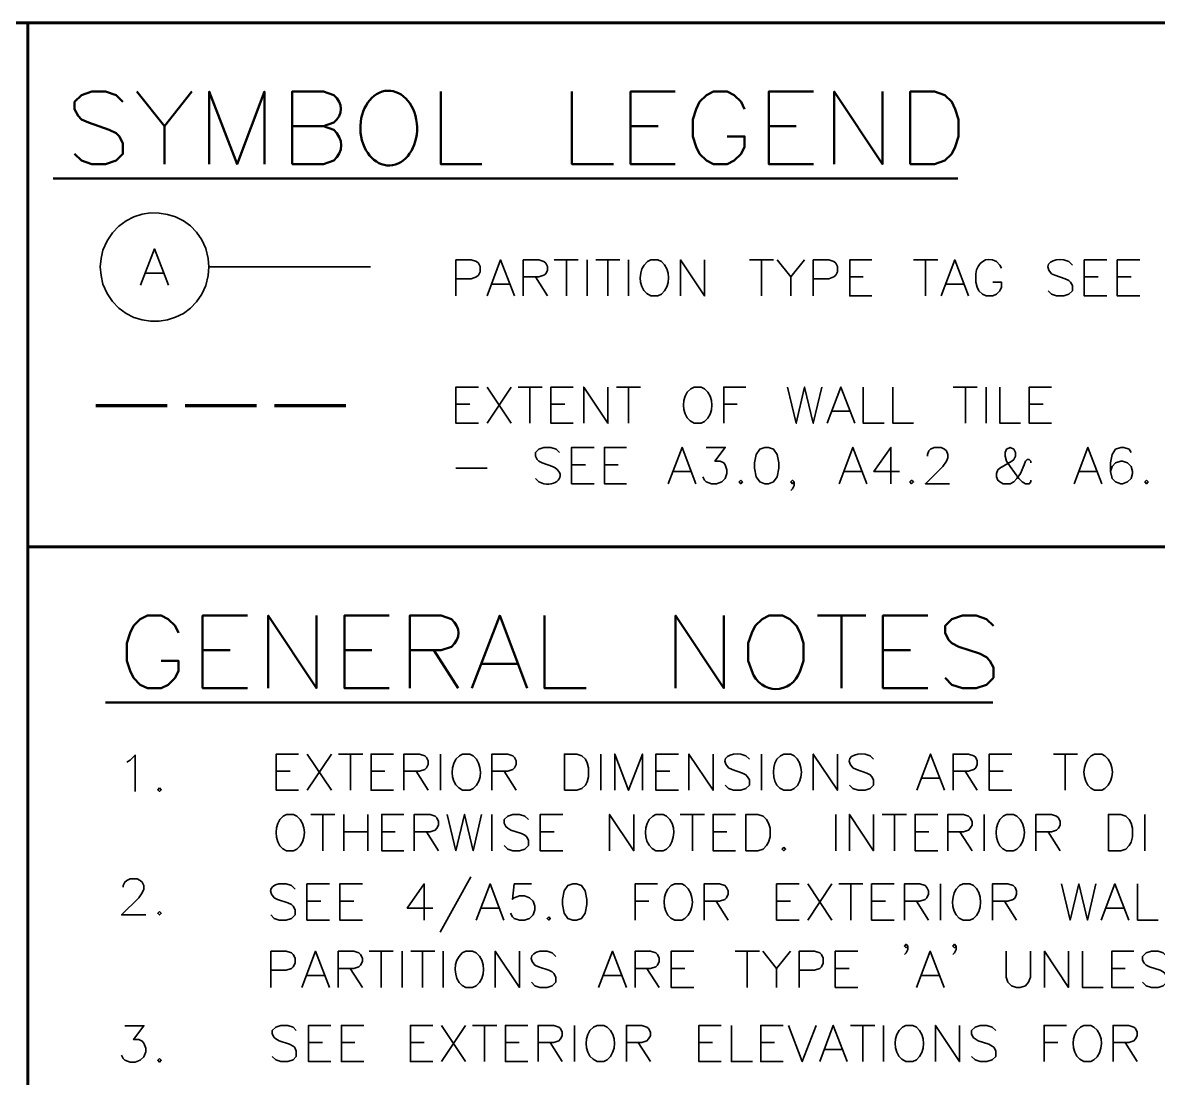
# Model space of a CAD drawing. Header units: inches. Extents: x 5 to 516, y -193 to 129.
# Drawn here: x 254.11 to 265.85, y 17.04 to 27.96 of the extents above; entities that cross this region are included whole.
import ezdxf

# ---------------------------------------------------------------- set-up
doc = ezdxf.new("R2010")
doc.units = ezdxf.units.IN
doc.header["$MEASUREMENT"] = 0
doc.linetypes.add('PDF_IMPORT', pattern=[1, 0.8, -0.2])
doc.layers.add('PDF2_Geometry', color=7, linetype='Continuous')

msp = doc.modelspace()

# ---------------------------------------------------------------- linework, layer by layer
at = {"layer": 'PDF2_Geometry', "lineweight": 60}
for points in [[(288.1186821, 27.9634137), (161.118672, 27.9634137), (161.118672, 5.4634119), (296.1186828, 5.4634119)], [(254.1586846, 27.9134123), (254.1586846, 5.4667434), (254.1586846, 27.9134123), (254.1586846, 5.4667434), (254.1586846, 27.960079)], [(254.1586846, 22.5400802), (288.1153524, 22.5400802)]]:
    msp.add_lwpolyline(points, dxfattribs=at)
at = {"layer": 'PDF2_Geometry', "lineweight": 50}
for points in [[(255.1420153, 27.1434131), (255.0720153, 27.2134131), (254.9620153, 27.2500798), (254.8220153, 27.2500798), (254.7120153, 27.2134131), (254.6420152, 27.1434131), (254.6420152, 27.0700798), (254.6786819, 27.0000797), (254.7120153, 26.9634131), (254.7853486, 26.9300797), (254.9986819, 26.8567464), (255.0720153, 26.8200797), (255.1053486, 26.7867464), (255.1420153, 26.7134131), (255.1420153, 26.6067464), (255.0720153, 26.5367464), (254.9620153, 26.5000797), (254.8220153, 26.5000797), (254.7120153, 26.5367464), (254.6420152, 26.6067464)], [(255.2853496, 27.2500805), (255.5720163, 26.8934138), (255.5720163, 26.5000805)], [(255.8553502, 27.2500805), (255.5720168, 26.8934138)], [(256.0353496, 26.5000805), (256.0353496, 27.2500805), (256.3220163, 26.5000805), (256.6053497, 27.2500805), (256.6053497, 26.5000805)], [(256.8920154, 26.5000805), (256.8920154, 27.2500805), (257.2153488, 27.2500805), (257.3220155, 27.2134138)], [(258.4286841, 27.2500805), (258.4286841, 26.5000805), (258.8553508, 26.5000805)], [(259.7853499, 27.2500805), (259.7853499, 26.5000805), (260.21535, 26.5000805)], [(260.8553491, 26.5000805), (260.3920157, 26.5000805), (260.3920157, 27.2500805), (260.8553491, 27.2500805)], [(261.5720153, 27.0700793), (261.5353486, 27.1434127), (261.4653486, 27.2134127), (261.3920152, 27.2500794), (261.2486819, 27.2500794), (261.1786819, 27.2134127), (261.1053486, 27.1434127), (261.0720152, 27.0700793), (261.0353485, 26.9634127), (261.0353485, 26.786746), (261.0720152, 26.6800793), (261.1053486, 26.606746), (261.1786819, 26.536746), (261.2486819, 26.5000793), (261.3920152, 26.5000793), (261.4653486, 26.536746), (261.5353486, 26.606746), (261.5720153, 26.6800793), (261.5720153, 26.786746), (261.3920152, 26.786746)], [(262.2853486, 26.5000805), (261.8220153, 26.5000805), (261.8220153, 27.2500805), (262.2853486, 27.2500805)], [(262.498685, 26.5000805), (262.498685, 27.2500805), (262.998685, 26.5000805), (262.998685, 27.2500805)], [(257.3220155, 26.9300805), (257.2153488, 26.8934138), (256.8920154, 26.8934138)], [(257.2153492, 26.8934131), (257.3220159, 26.8567464)], [(260.3920157, 26.8934131), (260.6786824, 26.8934131)], [(261.8220153, 26.8934131), (262.1053486, 26.8934131)], [(257.3220159, 26.5367464), (257.2153492, 26.5000797), (256.8920158, 26.5000797)], [(254.4220174, 26.3500798), (263.7786847, 26.3500798)], [(255.7153491, 21.650079), (255.6820157, 21.7234124), (255.6086824, 21.7934124), (255.5386824, 21.8300791), (255.395349, 21.8300791), (255.3220157, 21.7934124), (255.2520157, 21.7234124), (255.215349, 21.650079), (255.1820157, 21.5434124), (255.1820157, 21.3634124), (255.215349, 21.2567457), (255.2520157, 21.1867457), (255.3220157, 21.1134123), (255.395349, 21.080079), (255.5386824, 21.080079), (255.6086824, 21.1134123), (255.6820157, 21.1867457), (255.7153491, 21.2567457), (255.7153491, 21.3634124), (255.5386824, 21.3634124)], [(256.4320158, 21.0800785), (255.9653491, 21.0800785), (255.9653491, 21.8300785), (256.4320158, 21.8300785)], [(256.6453486, 21.0800785), (256.6453486, 21.8300785), (257.1453486, 21.0800785), (257.1453486, 21.8300785)], [(257.8953506, 21.0800785), (257.4320172, 21.0800785), (257.4320172, 21.8300785), (257.8953506, 21.8300785)], [(258.1086835, 21.0800785), (258.1086835, 21.8300785), (258.4320169, 21.8300785), (258.5386836, 21.7934119)], [(258.7520145, 21.0800785), (259.0386812, 21.8300785), (259.3220145, 21.0800785)], [(259.5020145, 21.8300785), (259.5020145, 21.0800785), (259.9320146, 21.0800785)], [(260.8586838, 21.0800785), (260.8586838, 21.8300785), (261.3586838, 21.0800785), (261.3586838, 21.8300785)], [(262.1453519, 21.2567451), (262.1820186, 21.3634118), (262.1820186, 21.5434118), (262.1453519, 21.6500785), (262.1086852, 21.7234118), (262.0386852, 21.7934119), (261.9653519, 21.8300785), (261.8253519, 21.8300785), (261.7520185, 21.7934119), (261.6820185, 21.7234118), (261.6453519, 21.6500785), (261.6086852, 21.5434118), (261.6086852, 21.3634118), (261.6453519, 21.2567451)], [(262.3253519, 21.8300785), (262.8253519, 21.8300785)], [(262.5753519, 21.8300785), (262.5753519, 21.0800785)], [(263.4653482, 21.0800785), (263.0020148, 21.0800785), (263.0020148, 21.8300785), (263.4653482, 21.8300785)], [(264.1453492, 21.7234128), (264.0753492, 21.7934128), (263.9653492, 21.8300795), (263.8253492, 21.8300795), (263.7153492, 21.7934128), (263.6453492, 21.7234128), (263.6453492, 21.6500795), (263.6820158, 21.5800794), (263.7153492, 21.5434128), (263.7886825, 21.5067461), (264.0020159, 21.4367461), (264.0753492, 21.4000794), (264.1086825, 21.3634128), (264.1453492, 21.2934128), (264.1453492, 21.1867461), (264.0753492, 21.1134127), (263.9653492, 21.0800794), (263.8253492, 21.0800794), (263.7153492, 21.1134127), (263.6453492, 21.1867461)], [(258.5386836, 21.5067452), (258.4320169, 21.4734118), (258.1086835, 21.4734118)], [(255.9653491, 21.4734128), (256.2520158, 21.4734128)], [(257.4320172, 21.4734128), (257.7153506, 21.4734128)], [(258.3586836, 21.4734128), (258.6086836, 21.0800794)], [(263.0020148, 21.4734128), (263.2886815, 21.4734128)], [(258.8586836, 21.3300785), (259.2153503, 21.3300785)], [(254.9620158, 20.9300795), (264.1386828, 20.9300795)]]:
    msp.add_lwpolyline(points, dxfattribs=at)
msp.add_lwpolyline([(263.2853502, 26.5000805), (263.2853502, 27.2500805), (263.5353502, 27.2500805), (263.6420169, 27.2134138), (263.7153503, 27.1434138), (263.7486836, 27.0700805), (263.7853503, 26.9634138), (263.7853503, 26.7867471), (263.7486836, 26.6800805), (263.7153503, 26.6067471), (263.6420169, 26.5367471), (263.5353502, 26.5000805)], close=True, dxfattribs=at)
at = {"layer": 'PDF2_Geometry', "lineweight": 35}
for points in [[(254.9353481, 25.2600812), (254.9153481, 25.3467479), (254.9053481, 25.4367479), (254.9153481, 25.5234146), (254.9353481, 25.6100813)], [(255.3253513, 25.2467455), (255.4686847, 25.6234122), (255.612018, 25.2467455)], [(256.0253481, 25.5234146), (256.0320149, 25.4367479), (256.0253481, 25.3467479)], [(258.5853478, 25.1367465), (258.5853478, 25.5100799), (258.7453478, 25.5100799), (258.7986812, 25.4934132), (258.8186812, 25.4767466), (258.8353478, 25.4400799), (258.8353478, 25.3867466), (258.8186812, 25.3500799), (258.7986812, 25.3334132), (258.7453478, 25.3134132), (258.5853478, 25.3134132)], [(258.908685, 25.1367465), (259.048685, 25.5100799), (259.1920183, 25.1367465)], [(259.2820167, 25.1367465), (259.2820167, 25.5100799), (259.4420167, 25.5100799), (259.4953501, 25.4934132), (259.5153501, 25.4767466), (259.5320167, 25.4400799), (259.5320167, 25.4034132), (259.5153501, 25.3667466), (259.4953501, 25.3500799), (259.4420167, 25.3334132), (259.2820167, 25.3334132)], [(259.6020173, 25.51008), (259.8520173, 25.51008)], [(259.7286822, 25.51008), (259.7286822, 25.1367466)], [(259.942017, 25.51008), (259.942017, 25.1367466)], [(260.0320168, 25.51008), (260.2820168, 25.51008)], [(260.1586851, 25.51008), (260.1586851, 25.1367466)], [(260.3720165, 25.51008), (260.3720165, 25.1367466)], [(260.7120174, 25.4934133), (260.6753507, 25.51008), (260.6020174, 25.51008), (260.568684, 25.4934133), (260.5320173, 25.4567466)], [(260.9086851, 25.1367465), (260.9086851, 25.5100799), (261.1586851, 25.1367465), (261.1586851, 25.5100799)], [(261.6220166, 25.51008), (261.8720166, 25.51008)], [(261.7453483, 25.51008), (261.7453483, 25.1367466)], [(261.9086852, 25.51008), (262.0486852, 25.3334133), (262.0486852, 25.1367466)], [(262.1920172, 25.51008), (262.0486839, 25.3334133)], [(262.2820169, 25.1367465), (262.2820169, 25.5100799), (262.442017, 25.5100799), (262.4953503, 25.4934132), (262.5153503, 25.4767466), (262.532017, 25.4400799), (262.532017, 25.3867466), (262.5153503, 25.3500799), (262.4953503, 25.3334132), (262.442017, 25.3134132), (262.2820169, 25.3134132)], [(262.8886853, 25.1367465), (262.6586853, 25.1367465), (262.6586853, 25.5100799), (262.8886853, 25.5100799)], [(263.3186822, 25.51008), (263.5686822, 25.51008)], [(263.4420173, 25.51008), (263.4420173, 25.1367466)], [(263.6053508, 25.1367465), (263.7453508, 25.5100799), (263.8886841, 25.1367465)], [(264.2286825, 25.4234134), (264.2120159, 25.4567468), (264.1753492, 25.4934134)], [(264.9620166, 25.4567471), (264.9253499, 25.4934138), (264.8720166, 25.5100804)], [(265.3186817, 25.1367465), (265.0853483, 25.1367465), (265.0853483, 25.5100799), (265.3186817, 25.5100799)], [(265.6586848, 25.1367465), (265.4253515, 25.1367465), (265.4253515, 25.5100799), (265.6586848, 25.5100799)], [(255.3786825, 25.3734138), (255.5586825, 25.3734138)], [(257.7020164, 25.4367479), (256.0320164, 25.4367479)], [(258.9620161, 25.2600799), (259.1386828, 25.2600799)], [(259.408685, 25.3334137), (259.5320183, 25.136747)], [(262.6586853, 25.3334137), (262.7986853, 25.3334137)], [(263.6586853, 25.2600799), (263.835352, 25.2600799)], [(263.9620159, 25.3667468), (263.9620159, 25.2800801), (263.9786825, 25.2267467), (263.9953492, 25.1900801), (264.0320159, 25.1534134), (264.0686825, 25.1367467), (264.1386825, 25.1367467), (264.1753492, 25.1534134), (264.2120159, 25.1900801), (264.2286825, 25.2267467), (264.2286825, 25.2800801), (264.1386825, 25.2800801)], [(264.7453499, 25.3667471), (264.7820166, 25.3500804), (264.8886833, 25.3134138), (264.9253499, 25.2967471), (264.9420166, 25.2800804), (264.9620166, 25.2434138), (264.9620166, 25.1900804), (264.9253499, 25.1534137), (264.8720166, 25.1367471), (264.7986833, 25.1367471), (264.7453499, 25.1534137), (264.7120166, 25.1900804)], [(265.0853483, 25.3334137), (265.2286817, 25.3334137)], [(265.4253515, 25.3334137), (265.5686848, 25.3334137)], [(260.6020174, 25.1367466), (260.6753507, 25.1367466), (260.7120174, 25.1534133)], [(258.8186812, 23.8200791), (258.5853478, 23.8200791), (258.5853478, 24.1934124), (258.8186812, 24.1934124)], [(258.908685, 24.1934142), (259.158685, 23.8200808)], [(259.158685, 24.1934142), (258.908685, 23.8200808)], [(259.2286821, 24.1934142), (259.4786822, 24.1934142)], [(259.3520173, 24.1934142), (259.3520173, 23.8200808)], [(259.7986819, 23.8200791), (259.5686819, 23.8200791), (259.5686819, 24.1934124), (259.7986819, 24.1934124)], [(259.908685, 23.8200791), (259.908685, 24.1934124), (260.1586851, 23.8200791), (260.1586851, 24.1934124)], [(260.2453482, 24.1934142), (260.4953482, 24.1934142)], [(260.3720165, 24.1934142), (260.3720165, 23.8200808)], [(261.1586828, 24.1767475), (261.1220162, 24.1934142), (261.0486828, 24.1934142), (261.0153495, 24.1767475), (260.9786828, 24.1400809)], [(261.3553506, 23.8200791), (261.3553506, 24.1934124), (261.5853506, 24.1934124)], [(262.0153509, 24.1934142), (262.1053509, 23.8200808), (262.1920176, 24.1934142), (262.2820176, 23.8200808), (262.3720176, 24.1934142)], [(262.4253512, 23.8200791), (262.5686846, 24.1934124), (262.7120179, 23.8200791)], [(262.798683, 24.1934142), (262.798683, 23.8200808), (263.0153497, 23.8200808)], [(263.1053507, 24.1934142), (263.1053507, 23.8200808), (263.3186841, 23.8200808)], [(263.7286825, 24.1934142), (263.9786825, 24.1934142)], [(263.8553508, 24.1934142), (263.8553508, 23.8200808)], [(264.0686823, 24.1934142), (264.0686823, 23.8200808)], [(264.2120166, 24.1934142), (264.2120166, 23.8200808), (264.4253499, 23.8200808)], [(264.7453512, 23.8200791), (264.5153511, 23.8200791), (264.5153511, 24.1934124), (264.7453512, 24.1934124)], [(258.5853478, 24.0167462), (258.7286812, 24.0167462)], [(259.5686819, 24.0167462), (259.7120152, 24.0167462)], [(261.3553506, 24.0167462), (261.4953506, 24.0167462)], [(264.5153511, 24.0167462), (264.6586845, 24.0167462)], [(262.4786824, 23.9434142), (262.6586824, 23.9434142)], [(261.0486828, 23.8200808), (261.1220162, 23.8200808), (261.1586828, 23.8367475)], [(259.658685, 23.5167462), (259.6220184, 23.5500795), (259.568685, 23.5700795), (259.4953517, 23.5700795), (259.4420183, 23.5500795), (259.408685, 23.5167462), (259.408685, 23.4800795), (259.4253517, 23.4434129), (259.4420183, 23.4267462), (259.478685, 23.4100795), (259.5853517, 23.3734129)], [(260.0153501, 23.1934141), (259.7820167, 23.1934141), (259.7820167, 23.5700808), (260.0153501, 23.5700808)], [(260.3520165, 23.1934141), (260.1220165, 23.1934141), (260.1220165, 23.5700808), (260.3520165, 23.5700808)], [(260.7820168, 23.1934141), (260.9253502, 23.5700808), (261.0686835, 23.1934141)], [(261.1753511, 23.5700791), (261.3720178, 23.5700791), (261.2653511, 23.4267457), (261.3186845, 23.4267457), (261.3553512, 23.4100791), (261.3720178, 23.3900791), (261.3886845, 23.3367457), (261.3886845, 23.300079), (261.3720178, 23.2467457), (261.3353511, 23.2134124), (261.2820178, 23.1934124), (261.2286845, 23.1934124), (261.1753511, 23.2134124), (261.1586845, 23.230079), (261.1386845, 23.2667457)], [(262.548683, 23.1934141), (262.6920163, 23.5700808), (262.8353496, 23.1934141)], [(263.0853482, 23.1934124), (263.0853482, 23.5700791), (262.9086815, 23.320079), (263.1753482, 23.320079)], [(263.4620165, 23.4800793), (263.4620165, 23.496746), (263.4786832, 23.5334127), (263.4953498, 23.5500793), (263.5320165, 23.5700793), (263.6053498, 23.5700793), (263.6386832, 23.5500793), (263.6586832, 23.5334127), (263.6753498, 23.496746), (263.6753498, 23.4634127), (263.6586832, 23.426746), (263.6220165, 23.3734127), (263.4420165, 23.1934126), (263.6920165, 23.1934126)], [(264.5320171, 23.4100788), (264.5320171, 23.4267455), (264.5153505, 23.4434121), (264.4953505, 23.4434121), (264.4786838, 23.4267455), (264.4620171, 23.3900788), (264.4253504, 23.3000788), (264.3886838, 23.2467454), (264.3553504, 23.2134121), (264.3186838, 23.1934121), (264.2453504, 23.1934121), (264.2120171, 23.2134121), (264.1920171, 23.2300788), (264.1753504, 23.2667454), (264.1753504, 23.3000788), (264.1920171, 23.3367454), (264.2120171, 23.3534121), (264.3353504, 23.4267455), (264.3553504, 23.4434121), (264.3720171, 23.4800788), (264.3720171, 23.5167455), (264.3553504, 23.5500788), (264.3186838, 23.5700788), (264.2820171, 23.5500788), (264.2653504, 23.5167455), (264.2653504, 23.4800788), (264.2820171, 23.4267455), (264.3186838, 23.3734121), (264.4086838, 23.2467454), (264.4420171, 23.2134121), (264.4786838, 23.1934121), (264.5153505, 23.1934121), (264.5320171, 23.2134121), (264.5320171, 23.2300788)], [(264.9786826, 23.1934141), (265.1220159, 23.5700808), (265.2653493, 23.1934141)], [(265.5686824, 23.5167462), (265.5486824, 23.5500795), (265.495349, 23.5700795), (265.4620157, 23.5700795), (265.4086824, 23.5500795), (265.3720157, 23.4967462), (265.355349, 23.4100795), (265.355349, 23.3200795), (265.3720157, 23.2467462), (265.4086824, 23.2134128), (265.4620157, 23.1934128), (265.4786824, 23.1934128), (265.5320157, 23.2134128), (265.5686824, 23.2467462), (265.585349, 23.3000795), (265.585349, 23.3200795), (265.5686824, 23.3734129), (265.5320157, 23.4100795), (265.4786824, 23.4267462), (265.4620157, 23.4267462), (265.4086824, 23.4100795), (265.3720157, 23.3734129), (265.355349, 23.3200795)], [(259.7820167, 23.3900796), (259.9253501, 23.3900796)], [(260.1220165, 23.3900796), (260.2653498, 23.3900796)], [(258.5853478, 23.3534144), (258.9086812, 23.3534144)], [(260.835348, 23.320079), (261.015348, 23.320079)], [(262.6053507, 23.320079), (262.7820174, 23.320079)], [(265.0320172, 23.320079), (265.2120172, 23.320079)], [(259.4953517, 23.1934128), (259.4420183, 23.2134128), (259.408685, 23.2467462)], [(262.0853481, 23.2134133), (262.0686814, 23.1934133), (262.0486814, 23.2134133), (262.0686814, 23.23008), (262.0853481, 23.2134133), (262.0853481, 23.1767467), (262.0686814, 23.14008), (262.0486814, 23.1234133)], [(255.1820171, 20.3134124), (255.2153504, 20.3334124), (255.2686837, 20.3867457), (255.2686837, 20.0100791)], [(256.958682, 20.023414), (256.7286819, 20.023414), (256.7286819, 20.3967474), (256.958682, 20.3967474)], [(257.0486825, 20.3967458), (257.2986825, 20.0234124)], [(257.2986825, 20.3967458), (257.0486825, 20.0234124)], [(257.3720163, 20.3967458), (257.6220163, 20.3967458)], [(257.495348, 20.3967458), (257.495348, 20.0234124)], [(257.9420162, 20.023414), (257.7086828, 20.023414), (257.7086828, 20.3967474), (257.9420162, 20.3967474)], [(258.0486826, 20.023414), (258.0486826, 20.3967474), (258.2086826, 20.3967474), (258.2653493, 20.3800807), (258.2820159, 20.3600807), (258.2986826, 20.3267474), (258.2986826, 20.2900807), (258.2820159, 20.253414), (258.2653493, 20.2367474), (258.2086826, 20.2200807), (258.0486826, 20.2200807)], [(258.4253509, 20.3967458), (258.4253509, 20.0234124)], [(258.7653484, 20.3800791), (258.7286817, 20.3967458), (258.6553484, 20.3967458), (258.622015, 20.3800791), (258.5853484, 20.3434124)], [(258.9586829, 20.023414), (258.9586829, 20.3967474), (259.1220163, 20.3967474), (259.1753496, 20.3800807), (259.1920163, 20.3600807), (259.208683, 20.3267474), (259.208683, 20.2900807), (259.1920163, 20.253414), (259.1753496, 20.2367474), (259.1220163, 20.2200807), (258.9586829, 20.2200807)], [(260.0853479, 20.3967458), (260.0853479, 20.0234124)], [(260.2286822, 20.023414), (260.2286822, 20.3967474), (260.3720156, 20.023414), (260.5153489, 20.3967474), (260.5153489, 20.023414)], [(260.8886819, 20.023414), (260.6553485, 20.023414), (260.6553485, 20.3967474), (260.8886819, 20.3967474)], [(260.9953483, 20.023414), (260.9953483, 20.3967474), (261.2453483, 20.023414), (261.2453483, 20.3967474)], [(261.6220166, 20.3434129), (261.5853499, 20.3800796), (261.5320166, 20.3967462)], [(261.7453483, 20.3967458), (261.7453483, 20.0234124)], [(262.085349, 20.3800791), (262.0486824, 20.3967458), (261.9786824, 20.3967458), (261.9420157, 20.3800791), (261.905349, 20.3434124)], [(262.2820169, 20.023414), (262.2820169, 20.3967474), (262.532017, 20.023414), (262.532017, 20.3967474)], [(262.9053487, 20.3434129), (262.8720154, 20.3800796), (262.818682, 20.3967462)], [(263.3520176, 20.023414), (263.4953509, 20.3967474), (263.6386843, 20.023414)], [(263.7286825, 20.023414), (263.7286825, 20.3967474), (263.8886825, 20.3967474), (263.9420159, 20.3800807), (263.9620159, 20.3600807), (263.9786825, 20.3267474), (263.9786825, 20.2900807), (263.9620159, 20.253414), (263.9420159, 20.2367474), (263.8886825, 20.2200807), (263.7286825, 20.2200807)], [(264.335351, 20.023414), (264.1020176, 20.023414), (264.1020176, 20.3967474), (264.335351, 20.3967474)], [(264.7653512, 20.3967458), (265.0153512, 20.3967458)], [(264.8886829, 20.3967458), (264.8886829, 20.0234124)], [(265.2986841, 20.3800791), (265.2653508, 20.3967458), (265.1920174, 20.3967458), (265.1553508, 20.3800791), (265.1220174, 20.3434124)], [(256.7286819, 20.2200795), (256.8720153, 20.2200795)], [(257.7086828, 20.2200795), (257.8520162, 20.2200795)], [(258.1753509, 20.2200795), (258.2986842, 20.0234128)], [(259.0853478, 20.2200795), (259.2086812, 20.0234128)], [(260.6553485, 20.2200795), (260.7986819, 20.2200795)], [(261.4053499, 20.2534129), (261.4420166, 20.2367462), (261.5486833, 20.2000795), (261.5853499, 20.1834129), (261.6020166, 20.1634129), (261.6220166, 20.1300795), (261.6220166, 20.0767462), (261.5853499, 20.0400795), (261.5320166, 20.0234129), (261.4586833, 20.0234129), (261.4053499, 20.0400795), (261.3720166, 20.0767462)], [(262.6920153, 20.2534129), (262.728682, 20.2367462), (262.8353487, 20.2000795), (262.8720154, 20.1834129), (262.888682, 20.1634129), (262.9053487, 20.1300795), (262.9053487, 20.0767462), (262.8720154, 20.0400795), (262.818682, 20.0234129), (262.7453487, 20.0234129), (262.6920153, 20.0400795), (262.6553487, 20.0767462)], [(263.8520176, 20.2200795), (263.9786843, 20.0234128)], [(264.1020176, 20.2200795), (264.245351, 20.2200795)], [(263.4053487, 20.1467457), (263.5853488, 20.1467457)], [(258.6553484, 20.0234124), (258.7286817, 20.0234124), (258.7653484, 20.0400791)], [(261.9786824, 20.0234124), (262.0486824, 20.0234124), (262.085349, 20.0400791)], [(265.1920174, 20.0234124), (265.2653508, 20.0234124), (265.2986841, 20.0400791)], [(256.9420143, 19.753414), (256.9053477, 19.773414), (256.8353477, 19.773414), (256.798681, 19.753414), (256.7653477, 19.7200807)], [(257.0853477, 19.773414), (257.3353477, 19.773414)], [(257.2086828, 19.773414), (257.2086828, 19.3967473)], [(257.4253508, 19.773414), (257.4253508, 19.3967473)], [(257.6753509, 19.773414), (257.6753509, 19.3967473)], [(258.0486818, 19.3967457), (257.8186818, 19.3967457), (257.8186818, 19.7734124), (258.0486818, 19.7734124)], [(258.1553483, 19.3967457), (258.1553483, 19.7734124), (258.3186817, 19.7734124), (258.372015, 19.7534124), (258.3886817, 19.7367457), (258.4053483, 19.700079), (258.4053483, 19.6634124), (258.3886817, 19.630079), (258.372015, 19.610079), (258.3186817, 19.5934124), (258.1553483, 19.5934124)], [(258.4953481, 19.773414), (258.5853481, 19.3967473), (258.6753481, 19.773414), (258.7653481, 19.3967473), (258.8520148, 19.773414)], [(258.9586829, 19.773414), (258.9586829, 19.3967473)], [(259.3353479, 19.7200794), (259.2986812, 19.7534128), (259.2453479, 19.7734128), (259.1753479, 19.7734128), (259.1220145, 19.7534128), (259.0853478, 19.7200794), (259.0853478, 19.6834128), (259.1020145, 19.6467461), (259.1220145, 19.6300794), (259.1553479, 19.6100794), (259.2653479, 19.5767461), (259.2986812, 19.5567461), (259.3186812, 19.5400794), (259.3353479, 19.5034128), (259.3353479, 19.4500794), (259.2986812, 19.4134127), (259.2453479, 19.3967461), (259.1753479, 19.3967461), (259.1220145, 19.4134127), (259.0853478, 19.4500794)], [(259.6920163, 19.3967457), (259.458683, 19.3967457), (259.458683, 19.7734124), (259.6920163, 19.7734124)], [(260.1753511, 19.3967457), (260.1753511, 19.7734124), (260.4253511, 19.3967457), (260.4253511, 19.7734124)], [(260.7653485, 19.753414), (260.7286819, 19.773414), (260.6553485, 19.773414), (260.6220152, 19.753414), (260.5853485, 19.7200807)], [(260.9053485, 19.773414), (261.1553486, 19.773414)], [(261.0320168, 19.773414), (261.0320168, 19.3967473)], [(261.4786816, 19.3967457), (261.2453483, 19.3967457), (261.2453483, 19.7734124), (261.4786816, 19.7734124)], [(262.515351, 19.773414), (262.515351, 19.3967473)], [(262.6553487, 19.3967457), (262.6553487, 19.7734124), (262.9053487, 19.3967457), (262.9053487, 19.7734124)], [(262.9953484, 19.773414), (263.2453485, 19.773414)], [(263.1220167, 19.773414), (263.1220167, 19.3967473)], [(263.5686815, 19.3967457), (263.3353482, 19.3967457), (263.3353482, 19.7734124), (263.5686815, 19.7734124)], [(263.6753513, 19.3967457), (263.6753513, 19.7734124), (263.8353513, 19.7734124), (263.8886847, 19.7534124), (263.9053514, 19.7367457), (263.9253514, 19.700079), (263.9253514, 19.6634124), (263.9053514, 19.630079), (263.8886847, 19.610079), (263.8353513, 19.5934124), (263.6753513, 19.5934124)], [(264.0486831, 19.773414), (264.0486831, 19.3967473)], [(264.3886838, 19.753414), (264.3520171, 19.773414), (264.2820171, 19.773414), (264.2453504, 19.753414), (264.2120171, 19.7200807)], [(264.5853483, 19.3967457), (264.5853483, 19.7734124), (264.7453483, 19.7734124), (264.7986816, 19.7534124), (264.8186816, 19.7367457), (264.8353483, 19.700079), (264.8353483, 19.6634124), (264.8186816, 19.630079), (264.7986816, 19.610079), (264.7453483, 19.5934124), (264.5853483, 19.5934124)], [(265.7120167, 19.773414), (265.7120167, 19.3967473)], [(257.4253508, 19.5934128), (257.6753509, 19.5934128)], [(257.8186818, 19.5934128), (257.9586818, 19.5934128)], [(258.2820166, 19.5934128), (258.40535, 19.3967461)], [(259.458683, 19.5934128), (259.6020163, 19.5934128)], [(261.2453483, 19.5934128), (261.3886816, 19.5934128)], [(263.3353482, 19.5934128), (263.4786815, 19.5934128)], [(263.7986831, 19.5934128), (263.9253497, 19.3967461)], [(264.7120166, 19.5934128), (264.8353499, 19.3967461)], [(256.8353477, 19.3967473), (256.9053477, 19.3967473), (256.9420143, 19.413414)], [(260.6553485, 19.3967473), (260.7286819, 19.3967473), (260.7653485, 19.413414)], [(264.2820171, 19.3967473), (264.3520171, 19.3967473), (264.3886838, 19.413414)], [(255.1453485, 19.0200807), (255.1453485, 19.0367474), (255.1620152, 19.0734141), (255.1820152, 19.0900807), (255.2153485, 19.1067474), (255.2886818, 19.1067474), (255.3220152, 19.0900807), (255.3420152, 19.0734141), (255.3586818, 19.0367474), (255.3586818, 19.0000807), (255.3420152, 18.9634141), (255.3053485, 18.9100807), (255.1286818, 18.733414), (255.3786818, 18.733414)], [(256.9220176, 19.0000799), (256.8853509, 19.0367465), (256.8320176, 19.0534132)], [(257.2786827, 18.6800793), (257.0453493, 18.6800793), (257.0453493, 19.0534126), (257.2786827, 19.0534126)], [(257.6186824, 18.6800793), (257.3853491, 18.6800793), (257.3853491, 19.0534126), (257.6186824, 19.0534126)], [(258.2586842, 18.6800794), (258.2586842, 19.0534127), (258.0820176, 18.8034127), (258.3486842, 18.8034127)], [(258.7420183, 19.1267465), (258.4220183, 18.5534131)], [(258.7953495, 18.6800793), (258.9386828, 19.0534126), (259.0820161, 18.6800793)], [(259.3686832, 19.0534127), (259.1886832, 19.0534127), (259.1720166, 18.8934127), (259.1886832, 18.9100794), (259.2420166, 18.9300794), (259.2953499, 18.9300794), (259.3486832, 18.9100794), (259.3853499, 18.876746), (259.4020166, 18.8234127), (259.4020166, 18.786746), (259.3853499, 18.7334127), (259.3486832, 18.696746), (259.2953499, 18.6800794), (259.2420166, 18.6800794), (259.1886832, 18.696746), (259.1720166, 18.7134127), (259.1520166, 18.7500794)], [(260.4386839, 18.6800793), (260.4386839, 19.0534126), (260.6720172, 19.0534126)], [(260.9553508, 19.036746), (260.9220175, 19.0534127), (260.8486842, 19.0534127), (260.8120175, 19.036746), (260.7786842, 19.0000794)], [(261.1520154, 18.6800793), (261.1520154, 19.0534126), (261.3120154, 19.0534126), (261.368682, 19.036746), (261.3853487, 19.016746), (261.4020154, 18.9834126), (261.4020154, 18.946746), (261.3853487, 18.9100793), (261.368682, 18.8934126), (261.3120154, 18.876746), (261.1520154, 18.876746)], [(262.1353488, 18.6800793), (261.9020154, 18.6800793), (261.9020154, 19.0534126), (262.1353488, 19.0534126)], [(262.2253492, 19.0534127), (262.4753492, 18.6800794)], [(262.4753492, 19.0534127), (262.2253492, 18.6800794)], [(262.5453498, 19.0534127), (262.7953498, 19.0534127)], [(262.6720181, 19.0534127), (262.6720181, 18.6800794)], [(263.1186829, 18.6800793), (262.8853495, 18.6800793), (262.8853495, 19.0534126), (263.1186829, 19.0534126)], [(263.2253493, 18.6800793), (263.2253493, 19.0534126), (263.3853493, 19.0534126), (263.4386826, 19.036746), (263.4553493, 19.016746), (263.4753493, 18.9834126), (263.4753493, 18.946746), (263.4553493, 18.9100793), (263.4386826, 18.8934126), (263.3853493, 18.876746), (263.2253493, 18.876746)], [(263.5986844, 19.0534127), (263.5986844, 18.6800794)], [(263.9386851, 19.036746), (263.9020184, 19.0534127), (263.8320184, 19.0534127), (263.7953518, 19.036746), (263.7586851, 19.0000794)], [(264.1353496, 18.6800793), (264.1353496, 19.0534126), (264.2953496, 19.0534126), (264.348683, 19.036746), (264.368683, 19.016746), (264.3853496, 18.9834126), (264.3853496, 18.946746), (264.368683, 18.9100793), (264.348683, 18.8934126), (264.2953496, 18.876746), (264.1353496, 18.876746)], [(264.8486845, 19.0534127), (264.9386845, 18.6800794), (265.0286845, 19.0534127), (265.1186845, 18.6800794), (265.2053512, 19.0534127)], [(265.2586848, 18.6800793), (265.4020181, 19.0534126), (265.5453515, 18.6800793)], [(265.6353497, 19.0534127), (265.6353497, 18.6800794), (265.8486831, 18.6800794)], [(256.7053509, 18.9100798), (256.7420176, 18.8934132), (256.8486843, 18.8567465), (256.8853509, 18.8400798), (256.9020176, 18.8234132), (256.9220176, 18.7867465), (256.9220176, 18.7334132), (256.8853509, 18.6967465), (256.8320176, 18.6800798), (256.7586843, 18.6800798), (256.7053509, 18.6967465), (256.6720176, 18.7334132)], [(257.0453493, 18.8767464), (257.1886827, 18.8767464)], [(257.3853491, 18.8767464), (257.5286824, 18.8767464)], [(258.848684, 18.8034127), (259.028684, 18.8034127)], [(260.4386839, 18.8767464), (260.5820172, 18.8767464)], [(261.2786837, 18.8767464), (261.402017, 18.6800798)], [(261.9020154, 18.8767464), (262.0453488, 18.8767464)], [(262.8853495, 18.8767464), (263.0286829, 18.8767464)], [(263.3486844, 18.8767464), (263.475351, 18.6800798)], [(264.2586847, 18.8767464), (264.3853514, 18.6800798)], [(265.3153492, 18.8034127), (265.4920158, 18.8034127)], [(260.8486842, 18.6800794), (260.9220175, 18.6800794), (260.9553508, 18.696746)], [(263.8320184, 18.6800794), (263.9020184, 18.6800794), (263.9386851, 18.696746)], [(256.6720176, 17.9834121), (256.6720176, 18.3567455), (256.8320176, 18.3567455), (256.8853509, 18.3400788), (256.9020176, 18.3234121), (256.9220176, 18.2867454), (256.9220176, 18.2334121), (256.9020176, 18.1967454), (256.8853509, 18.1800788), (256.8320176, 18.1600788), (256.6720176, 18.1600788)], [(256.9920181, 17.9834121), (257.1353515, 18.3567455), (257.2786848, 17.9834121)], [(257.3686831, 17.9834121), (257.3686831, 18.3567455), (257.5286831, 18.3567455), (257.5820164, 18.3400788), (257.5986831, 18.3234121), (257.6186831, 18.2867454), (257.6186831, 18.2500788), (257.5986831, 18.2134121), (257.5820164, 18.1967454), (257.5286831, 18.1800788), (257.3686831, 18.1800788)], [(257.6886836, 18.3567472), (257.9386837, 18.3567472)], [(257.8120154, 18.3567472), (257.8120154, 17.9834139)], [(258.0286834, 18.3567472), (258.0286834, 17.9834139)], [(258.1186831, 18.3567472), (258.3686832, 18.3567472)], [(258.2420182, 18.3567472), (258.2420182, 17.9834139)], [(258.4553497, 18.3567472), (258.4553497, 17.9834139)], [(258.7953504, 18.3400805), (258.7586837, 18.3567472), (258.6886837, 18.3567472), (258.6520171, 18.3400805), (258.6186837, 18.3034139)], [(258.9920183, 17.9834121), (258.9920183, 18.3567455), (259.2420183, 17.9834121), (259.2420183, 18.3567455)], [(259.6186833, 18.3034127), (259.5820166, 18.3400793), (259.5286833, 18.356746)], [(260.0620155, 17.9834121), (260.2053489, 18.3567455), (260.3486822, 17.9834121)], [(260.4386839, 17.9834121), (260.4386839, 18.3567455), (260.5986839, 18.3567455), (260.6520172, 18.3400788), (260.6720172, 18.3234121), (260.6886839, 18.2867454), (260.6886839, 18.2500788), (260.6720172, 18.2134121), (260.6520172, 18.1967454), (260.5986839, 18.1800788), (260.4386839, 18.1800788)], [(261.045349, 17.9834121), (260.8120156, 17.9834121), (260.8120156, 18.3567455), (261.045349, 18.3567455)], [(261.4753491, 18.3567472), (261.7253491, 18.3567472)], [(261.5986842, 18.3567472), (261.5986842, 17.9834139)], [(261.7586845, 18.3567472), (261.9020179, 18.1800805), (261.9020179, 17.9834139)], [(262.0453497, 18.3567472), (261.9020164, 18.1800805)], [(262.1353494, 17.9834121), (262.1353494, 18.3567455), (262.2953495, 18.3567455), (262.3486828, 18.3400788), (262.3686828, 18.3234121), (262.3853495, 18.2867454), (262.3853495, 18.2334121), (262.3686828, 18.1967454), (262.3486828, 18.1800788), (262.2953495, 18.1600788), (262.1353494, 18.1600788)], [(262.7420179, 17.9834121), (262.5086846, 17.9834121), (262.5086846, 18.3567455), (262.7420179, 18.3567455)], [(263.2586846, 18.4100784), (263.242018, 18.3934117), (263.2253513, 18.4100784), (263.242018, 18.4300784), (263.2586846, 18.4100784), (263.2586846, 18.376745), (263.242018, 18.3400784), (263.2253513, 18.3234117)], [(263.3486844, 17.9834121), (263.4920177, 18.3567455), (263.6353511, 17.9834121)], [(263.7586847, 18.4100784), (263.742018, 18.3934117), (263.7253513, 18.4100784), (263.742018, 18.4300784), (263.7586847, 18.4100784), (263.7586847, 18.376745), (263.742018, 18.3400784), (263.7253513, 18.3234117)], [(264.2786839, 18.3567472), (264.2786839, 18.0900805), (264.2953506, 18.0367472), (264.3320172, 18.0000805), (264.3853506, 17.9834139), (264.4220172, 17.9834139), (264.4753506, 18.0000805), (264.5086839, 18.0367472), (264.5286839, 18.0900805), (264.5286839, 18.3567472)], [(264.6720182, 17.9834121), (264.6720182, 18.3567455), (264.9220182, 17.9834121), (264.9220182, 18.3567455)], [(265.0653491, 18.3567472), (265.0653491, 17.9834139), (265.2786825, 17.9834139)], [(265.5986837, 17.9834121), (265.3686837, 17.9834121), (265.3686837, 18.3567455), (265.5986837, 18.3567455)], [(265.9386843, 18.3034127), (265.9020176, 18.3400793), (265.8486843, 18.356746), (265.7786843, 18.356746), (265.725351, 18.3400793), (265.6886843, 18.3034127), (265.6886843, 18.266746), (265.705351, 18.2334127), (265.725351, 18.2134126), (265.7586843, 18.196746), (265.8686843, 18.1600793), (265.9020176, 18.1434126), (265.9220176, 18.126746), (265.9386843, 18.0900793), (265.9386843, 18.036746), (265.9020176, 18.0000793), (265.8486843, 17.9834126), (265.7786843, 17.9834126), (265.725351, 18.0000793), (265.6886843, 18.036746)], [(259.4020166, 18.2134126), (259.4386832, 18.196746), (259.5453499, 18.1600793), (259.5820166, 18.1434126), (259.5986833, 18.126746), (259.6186833, 18.0900793), (259.6186833, 18.036746), (259.5820166, 18.0000793), (259.5286833, 17.9834126), (259.4553499, 17.9834126), (259.4020166, 18.0000793), (259.3686832, 18.036746)], [(257.0453493, 18.1067472), (257.2253493, 18.1067472)], [(257.4920182, 18.1800792), (257.6186849, 17.9834126)], [(260.1186833, 18.1067472), (260.29535, 18.1067472)], [(260.5620156, 18.1800792), (260.6886823, 17.9834126)], [(260.8120156, 18.1800792), (260.9553489, 18.1800792)], [(262.5086846, 18.1800792), (262.6520179, 18.1800792)], [(263.4020155, 18.1067472), (263.5820156, 18.1067472)], [(265.3686837, 18.1800792), (265.5086837, 18.1800792)], [(258.6886837, 17.9834139), (258.7586837, 17.9834139), (258.7953504, 18.0000805)], [(255.1620145, 17.5867463), (255.3586812, 17.5867463), (255.2520145, 17.4434129), (255.3053478, 17.4434129), (255.3420145, 17.4267463), (255.3586812, 17.4067463), (255.3786812, 17.3534129), (255.3786812, 17.3167463), (255.3586812, 17.2634129), (255.3220145, 17.2300796), (255.2686811, 17.2100796), (255.2153478, 17.2100796), (255.1620145, 17.2300796), (255.1453478, 17.2467462), (255.1286811, 17.2834129)], [(256.9353504, 17.5367466), (256.9020171, 17.5734133), (256.8486837, 17.5900799), (256.7753504, 17.5900799), (256.722017, 17.5734133), (256.6853504, 17.5367466), (256.6853504, 17.5034133), (256.7053504, 17.4667466), (256.722017, 17.4500799), (256.7586837, 17.4300799), (256.8653504, 17.3967466), (256.9020171, 17.3767466), (256.9186837, 17.3600799), (256.9353504, 17.3234133), (256.9353504, 17.2700799), (256.9020171, 17.2334132), (256.8486837, 17.2167466), (256.7753504, 17.2167466), (256.722017, 17.2334132), (256.6853504, 17.2700799)], [(257.2920153, 17.216746), (257.0620153, 17.216746), (257.0620153, 17.5900794), (257.2920153, 17.5900794)], [(257.6320151, 17.216746), (257.4020151, 17.216746), (257.4020151, 17.5900794), (257.6320151, 17.5900794)], [(258.3486833, 17.216746), (258.1153499, 17.216746), (258.1153499, 17.5900794), (258.3486833, 17.5900794)], [(258.4353505, 17.5900795), (258.6853505, 17.2167461)], [(258.6853505, 17.5900795), (258.4353505, 17.2167461)], [(258.7586843, 17.5900795), (259.0086843, 17.5900795)], [(258.882016, 17.5900795), (258.882016, 17.2167461)], [(259.3286841, 17.216746), (259.098684, 17.216746), (259.098684, 17.5900794), (259.3286841, 17.5900794)], [(259.4353506, 17.216746), (259.4353506, 17.5900794), (259.5986839, 17.5900794), (259.6520173, 17.5734127), (259.6686839, 17.5567461), (259.6853506, 17.5200794), (259.6853506, 17.4834127), (259.6686839, 17.4500794), (259.6520173, 17.4300794), (259.5986839, 17.4134127), (259.4353506, 17.4134127)], [(259.8120155, 17.5900795), (259.8120155, 17.2167461)], [(260.1520162, 17.5734128), (260.1153496, 17.5900795), (260.0453496, 17.5900795), (260.0086829, 17.5734128), (259.9720162, 17.5367461)], [(260.3486841, 17.216746), (260.3486841, 17.5900794), (260.5086841, 17.5900794), (260.5620175, 17.5734127), (260.5786842, 17.5567461), (260.5986842, 17.5200794), (260.5986842, 17.4834127), (260.5786842, 17.4500794), (260.5620175, 17.4300794), (260.5086841, 17.4134127), (260.3486841, 17.4134127)], [(261.3286842, 17.216746), (261.0986842, 17.216746), (261.0986842, 17.5900794), (261.3286842, 17.5900794)], [(261.4353508, 17.5900795), (261.4353508, 17.2167461), (261.6520174, 17.2167461)], [(261.9720153, 17.216746), (261.7386819, 17.216746), (261.7386819, 17.5900794), (261.9720153, 17.5900794)], [(262.0253505, 17.5900795), (262.1686839, 17.2167461), (262.3120172, 17.5900795)], [(262.3486843, 17.216746), (262.4886843, 17.5900794), (262.6320176, 17.216746)], [(262.6686815, 17.5900795), (262.9186815, 17.5900795)], [(262.7953498, 17.5900795), (262.7953498, 17.2167461)], [(263.0086846, 17.5900795), (263.0086846, 17.2167461)], [(263.3486821, 17.5734128), (263.3120154, 17.5900795), (263.2386821, 17.5900795), (263.2053487, 17.5734128), (263.1686821, 17.5367461)], [(263.5453498, 17.216746), (263.5453498, 17.5900794), (263.7953499, 17.216746), (263.7953499, 17.5900794)], [(264.1686816, 17.5367466), (264.1320149, 17.5734133), (264.0786816, 17.5900799), (264.0086816, 17.5900799), (263.9553482, 17.5734133), (263.9186816, 17.5367466), (263.9186816, 17.5034133), (263.9353482, 17.4667466), (263.9553482, 17.4500799), (263.9886816, 17.4300799), (264.0986816, 17.3967466), (264.1320149, 17.3767466), (264.1520149, 17.3600799), (264.1686816, 17.3234133), (264.1686816, 17.2700799), (264.1320149, 17.2334132), (264.0786816, 17.2167466), (264.0086816, 17.2167466), (263.9553482, 17.2334132), (263.9186816, 17.2700799)], [(264.6686816, 17.216746), (264.6686816, 17.5900794), (264.902015, 17.5900794)], [(265.1853486, 17.5734128), (265.1520153, 17.5900795), (265.0786819, 17.5900795), (265.0453486, 17.5734128), (265.0086819, 17.5367461)], [(265.3820165, 17.216746), (265.3820165, 17.5900794), (265.5453499, 17.5900794), (265.5986832, 17.5734127), (265.6153499, 17.5567461), (265.6320165, 17.5200794), (265.6320165, 17.4834127), (265.6153499, 17.4500794), (265.5986832, 17.4300794), (265.5453499, 17.4134127), (265.3820165, 17.4134127)], [(257.0620153, 17.4134115), (257.2053486, 17.4134115)], [(257.4020151, 17.4134115), (257.5420151, 17.4134115)], [(258.1153499, 17.4134115), (258.2586833, 17.4134115)], [(259.098684, 17.4134115), (259.238684, 17.4134115)], [(259.5620155, 17.4134115), (259.6853488, 17.2167448)], [(260.4720158, 17.4134115), (260.5986825, 17.2167448)], [(261.0986842, 17.4134115), (261.2386842, 17.4134115)], [(261.7386819, 17.4134115), (261.8820153, 17.4134115)], [(264.6686816, 17.4134115), (264.812015, 17.4134115)], [(265.5086848, 17.4134115), (265.6320182, 17.2167448)], [(262.4020155, 17.3400794), (262.5786821, 17.3400794)], [(260.0453496, 17.2167461), (260.1153496, 17.2167461), (260.1520162, 17.2334128)], [(263.2386821, 17.2167461), (263.3120154, 17.2167461), (263.3486821, 17.2334128)], [(265.0786819, 17.2167461), (265.1520153, 17.2167461), (265.1853486, 17.2334128)]]:
    msp.add_lwpolyline(points, dxfattribs=at)
at = {"layer": 'PDF2_Geometry', "linetype": 'PDF_IMPORT', "lineweight": 70, "ltscale": 0.923333}
msp.add_lwpolyline([(254.8620165, 24.0034135), (257.4586831, 24.0034135)], dxfattribs=at)
at = {"layer": 'PDF2_Geometry', "lineweight": 35}
for points in [[(261.7820169, 23.5700791), (261.7286836, 23.5500791), (261.6920169, 23.4967457), (261.6753502, 23.4100791), (261.6753502, 23.3534124), (261.6920169, 23.2667457), (261.7286836, 23.2134124), (261.7820169, 23.1934124), (261.8186836, 23.1934124), (261.8720169, 23.2134124), (261.9086836, 23.2667457), (261.9253502, 23.3534124), (261.9253502, 23.4100791), (261.9086836, 23.4967457), (261.8720169, 23.5500791), (261.8186836, 23.5700791)], [(261.5320169, 23.2300793), (261.5153502, 23.2134126), (261.5320169, 23.1934126), (261.5486835, 23.2134126)], [(263.298683, 23.2300793), (263.2820163, 23.2134126), (263.298683, 23.1934126), (263.318683, 23.2134126)], [(265.7286827, 23.2300793), (265.712016, 23.2134126), (265.7286827, 23.1934126), (265.7453493, 23.2134126)], [(259.708683, 20.023414), (259.708683, 20.3967474), (259.8353497, 20.3967474), (259.888683, 20.3800807), (259.9253497, 20.343414), (259.9420163, 20.3067474), (259.958683, 20.253414), (259.958683, 20.163414), (259.9420163, 20.1100807), (259.9253497, 20.0767474), (259.888683, 20.0400807), (259.8353497, 20.023414)], [(255.5186836, 20.0467464), (255.5020169, 20.0267464), (255.5186836, 20.0100797), (255.5386836, 20.0267464)], [(261.585348, 19.3967457), (261.585348, 19.7734124), (261.7086814, 19.7734124), (261.7653481, 19.7534124), (261.7986814, 19.720079), (261.8186814, 19.6834124), (261.8353481, 19.630079), (261.8353481, 19.540079), (261.8186814, 19.4867457), (261.7986814, 19.450079), (261.7653481, 19.4134123), (261.7086814, 19.3967457)], [(265.3353483, 19.3967457), (265.3353483, 19.7734124), (265.462015, 19.7734124), (265.5153484, 19.7534124), (265.5486817, 19.720079), (265.5686817, 19.6834124), (265.5853484, 19.630079), (265.5853484, 19.540079), (265.5686817, 19.4867457), (265.5486817, 19.450079), (265.5153484, 19.4134123), (265.462015, 19.3967457)], [(261.9786824, 19.4334125), (261.9586824, 19.4134125), (261.9786824, 19.3967459), (261.995349, 19.4134125)], [(259.7953495, 19.0534127), (259.7420162, 19.036746), (259.7053495, 18.9834127), (259.6886829, 18.8934127), (259.6886829, 18.8400794), (259.7053495, 18.7500794), (259.7420162, 18.696746), (259.7953495, 18.6800794), (259.8320162, 18.6800794), (259.8853495, 18.696746), (259.9220162, 18.7500794), (259.9386829, 18.8400794), (259.9386829, 18.8934127), (259.9220162, 18.9834127), (259.8853495, 19.036746), (259.8320162, 19.0534127)], [(255.5186836, 18.7700807), (255.5020169, 18.7500807), (255.5186836, 18.733414), (255.5386836, 18.7500807)], [(259.5453495, 18.713413), (259.5286828, 18.6967463), (259.5453495, 18.6800796), (259.5620162, 18.6967463)], [(255.5186836, 17.2467448), (255.5020169, 17.2300782), (255.5186836, 17.2100782), (255.5386836, 17.2300782)]]:
    msp.add_lwpolyline(points, close=True, dxfattribs=at)
at = {"layer": 'PDF2_Geometry', "lineweight": 50}
msp.add_ellipse((257.8910191, 26.8732465), major_axis=(-0.0062538, 0.386859), ratio=0.7575425612, start_param=0.2162957716, end_param=6.4994810787, dxfattribs=at)
for points in [[(257.3220155, 27.2134138), (257.4206266, 27.1323027), (257.4206266, 27.0111916), (257.3220155, 26.9300805)], [(257.3220159, 26.8567464), (257.4250159, 26.7653575), (257.4255159, 26.6234131), (257.3220159, 26.5367464)], [(258.5386836, 21.7934119), (258.6385725, 21.6973563), (258.6385725, 21.6028007), (258.5386836, 21.5067452)], [(261.6453519, 21.2567451), (261.7370741, 21.0073562), (262.0536297, 21.0073562), (262.1453519, 21.2567451)]]:
    msp.add_open_spline(points, degree=3, dxfattribs=at)
at = {"layer": 'PDF2_Geometry', "lineweight": 35}
for points in [[(254.9353481, 25.6100813), (255.1315703, 26.1708035), (255.9235148, 26.103248), (256.0253481, 25.5234146)], [(260.7120174, 25.1534133), (260.8091285, 25.2366355), (260.8117396, 25.4102466), (260.7120174, 25.4934133)], [(264.1753492, 25.4934134), (264.0679603, 25.5553023), (263.9775159, 25.4769134), (263.9620159, 25.3667468)], [(264.8720166, 25.5100804), (264.7706277, 25.5260804), (264.6471833, 25.4764138), (264.7453499, 25.3667471)], [(260.5320173, 25.4567466), (260.4639618, 25.3577466), (260.4822951, 25.1860244), (260.6020174, 25.1367466)], [(256.0253481, 25.3467479), (255.9235148, 24.7669145), (255.1315703, 24.699359), (254.9353481, 25.2600812)], [(260.9786828, 24.1400809), (260.9121273, 24.0399142), (260.9280162, 23.8699697), (261.0486828, 23.8200808)], [(261.1586828, 23.8367475), (261.2569051, 23.9216364), (261.2569051, 24.0918586), (261.1586828, 24.1767475)], [(259.5853517, 23.3734129), (259.7408517, 23.2948573), (259.6447406, 23.1672462), (259.4953517, 23.1934128)], [(258.5853484, 20.3434124), (258.5152928, 20.234468), (258.5384039, 20.0705791), (258.6553484, 20.0234124)], [(258.7653484, 20.0400791), (258.8661262, 20.1247457), (258.8622928, 20.295968), (258.7653484, 20.3800791)], [(261.5320166, 20.3967462), (261.4312944, 20.4129684), (261.3058499, 20.3624129), (261.4053499, 20.2534129)], [(261.905349, 20.3434124), (261.8452935, 20.2471902), (261.8534601, 20.0630235), (261.9786824, 20.0234124)], [(262.085349, 20.0400791), (262.1845157, 20.1101902), (262.1817935, 20.3096346), (262.085349, 20.3800791)], [(262.818682, 20.3967462), (262.7222376, 20.4118018), (262.5832931, 20.363524), (262.6920153, 20.2534129)], [(265.1220174, 20.3434124), (265.0511841, 20.2475235), (265.0741841, 20.0608568), (265.1920174, 20.0234124)], [(265.2986841, 20.0400791), (265.4032397, 20.1229124), (265.3987397, 20.2984124), (265.2986841, 20.3800791)], [(256.9420143, 19.413414), (257.0421255, 19.4938584), (257.0464032, 19.6751918), (256.9420143, 19.753414)], [(260.7653485, 19.413414), (260.862293, 19.4940806), (260.8651263, 19.6766362), (260.7653485, 19.753414)], [(264.3886838, 19.413414), (264.4887949, 19.4938584), (264.4930727, 19.6751918), (264.3886838, 19.753414)], [(256.7653477, 19.7200807), (256.6940143, 19.6260806), (256.7194032, 19.4315806), (256.8353477, 19.3967473)], [(260.5853485, 19.7200807), (260.518793, 19.6190806), (260.5336818, 19.4473029), (260.6553485, 19.3967473)], [(264.2120171, 19.7200807), (264.1406838, 19.6260806), (264.1660726, 19.4315806), (264.2820171, 19.3967473)], [(256.8320176, 19.0534132), (256.7312954, 19.0696354), (256.6058509, 19.0190799), (256.7053509, 18.9100798)], [(260.9553508, 18.696746), (261.0584064, 18.7776905), (261.0561286, 18.9553016), (260.9553508, 19.036746)], [(263.9386851, 18.696746), (264.0372407, 18.7665238), (264.0352407, 18.9665238), (263.9386851, 19.036746)], [(260.7786842, 19.0000794), (260.7081842, 18.9056905), (260.7312953, 18.7164127), (260.8486842, 18.6800794)], [(263.7586851, 19.0000794), (263.6989629, 18.9040794), (263.7068517, 18.7196905), (263.8320184, 18.6800794)], [(258.7953504, 18.0000805), (258.896906, 18.0818583), (258.896906, 18.2583028), (258.7953504, 18.3400805)], [(259.5286833, 18.356746), (259.427961, 18.3729682), (259.3025166, 18.3224127), (259.4020166, 18.2134126)], [(258.6186837, 18.3034139), (258.5472393, 18.2094139), (258.5737948, 18.0181361), (258.6886837, 17.9834139)], [(259.9720162, 17.5367461), (259.9029607, 17.4383572), (259.9224051, 17.2613017), (260.0453496, 17.2167461)], [(260.1520162, 17.2334128), (260.2489607, 17.3175239), (260.252794, 17.4887461), (260.1520162, 17.5734128)], [(263.1686821, 17.5367461), (263.0997376, 17.4380239), (263.1194043, 17.2660239), (263.2386821, 17.2167461)], [(263.3486821, 17.2334128), (263.4456265, 17.3175794), (263.4494043, 17.4886906), (263.3486821, 17.5734128)], [(265.0086819, 17.5367461), (264.9397375, 17.4380239), (264.9594041, 17.2660239), (265.0786819, 17.2167461)], [(265.1853486, 17.2334128), (265.2862931, 17.3078017), (265.2904597, 17.4980795), (265.1853486, 17.5734128)]]:
    msp.add_open_spline(points, degree=3, dxfattribs=at)

doc.saveas('drawing.dxf')
